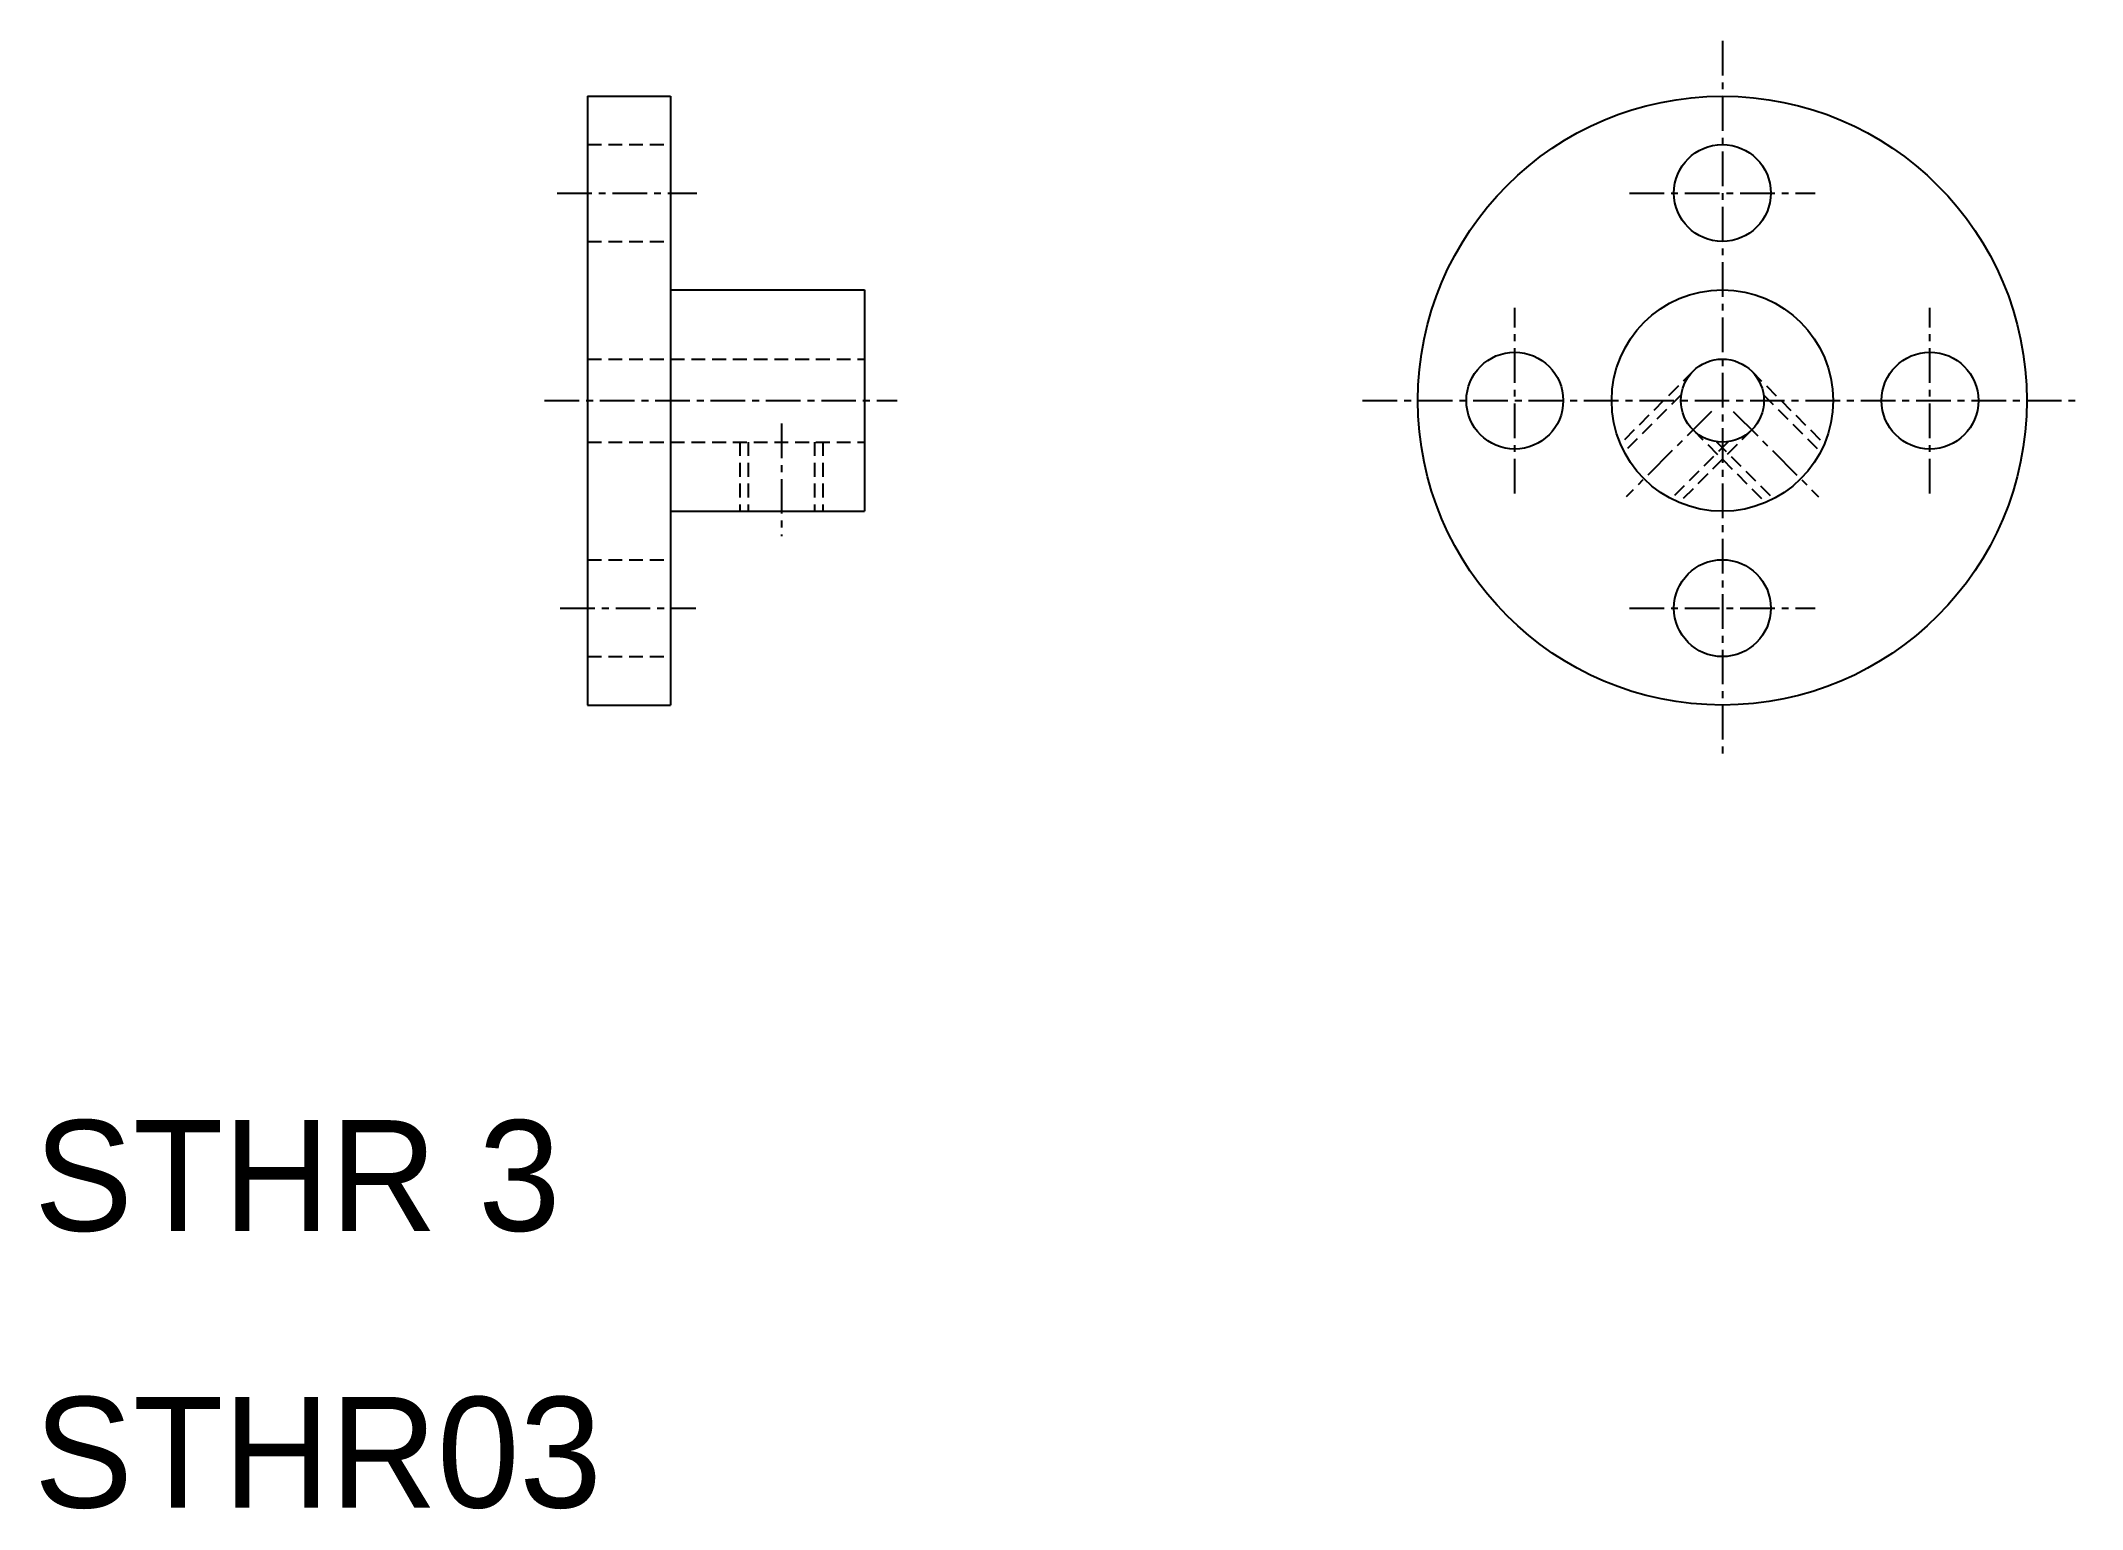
# Model space of a CAD drawing. Extents: x 10.2 to 84, y 9.9 to 63.
import ezdxf

# ---------------------------------------------------------------- set-up
doc = ezdxf.new("R2010")
doc.units = 0
doc.linetypes.add('CENTER', pattern=[2, 1.25, -0.25, 0.25, -0.25])
doc.linetypes.add('DASHED', pattern=[0.75, 0.5, -0.25])
doc.layers.get('0').update_dxf_attribs({"linetype": 'CONTINUOUS'})
doc.layers.add('CENTER', color=1, linetype='CENTER')

msp = doc.modelspace()

# ---------------------------------------------------------------- linework, layer by layer
at = {"color": 7, "linetype": 'CONTINUOUS'}
for p, q in [((30, 61), (30, 39)), ((30, 61), (33, 61)), ((33, 61), (33, 39)), ((30, 55.5), (30, 55.5)), ((33, 54), (40, 54)), ((40, 54), (40, 46)), ((30, 50), (30, 50)), ((33, 46), (40, 46)), ((30, 39), (33, 39))]:
    msp.add_line(p, q, dxfattribs=at)
at = {"color": 3, "linetype": 'DASHED'}
for p, q in [((30, 59.25), (33, 59.25)), ((30, 55.75), (33, 55.75)), ((30, 51.5), (40, 51.5)), ((69.939, 51.061), (67.317, 48.439)), ((72.061, 51.061), (74.683, 48.439)), ((69.515, 50.212), (67.453, 48.15)), ((72.485, 50.212), (74.547, 48.15)), ((72.061, 48.939), (69.439, 46.317)), ((69.939, 48.939), (72.561, 46.317)), ((30, 48.5), (40, 48.5)), ((35.5, 48.5), (35.5, 46)), ((35.8, 48.5), (35.8, 46)), ((38.2, 48.5), (38.2, 46)), ((38.5, 48.5), (38.5, 46)), ((71.212, 48.515), (69.15, 46.453)), ((70.788, 48.515), (72.85, 46.453)), ((30, 44.25), (33, 44.25)), ((30, 40.75), (33, 40.75))]:
    msp.add_line(p, q, dxfattribs=at)
at = {"color": 7, "linetype": 'CONTINUOUS'}
for centre, radius in [((71, 50), 11), ((71, 57.5), 1.75), ((71, 50), 4), ((63.5, 50), 1.75), ((78.5, 50), 1.75), ((71, 50), 1.5), ((71, 42.5), 1.75)]:
    msp.add_circle(centre, radius, dxfattribs=at)
at = {"layer": 'CENTER', "color": 1, "linetype": 'CENTER'}
for p, q in [((71, 63), (71, 37)), ((28.899, 57.5), (33.944, 57.5)), ((67.645, 57.5), (74.355, 57.5)), ((63.5, 46.645), (63.5, 53.355)), ((78.5, 46.645), (78.5, 53.355)), ((28.444, 50), (41.188, 50)), ((58, 50), (84, 50)), ((70.606, 49.606), (67.527, 46.527)), ((71.394, 49.606), (74.473, 46.527)), ((37, 49.167), (37, 45.097)), ((29.013, 42.5), (33.906, 42.5)), ((67.645, 42.5), (74.355, 42.5))]:
    msp.add_line(p, q, dxfattribs=at)

# ---------------------------------------------------------------- texts
at = {"color": 7, "linetype": 'CONTINUOUS'}
for s, p in [('STHR 3', (10, 20)), ('STHR03', (10, 10))]:
    msp.add_text(s, height=4, dxfattribs=at).set_placement(p)

doc.saveas('drawing.dxf')
